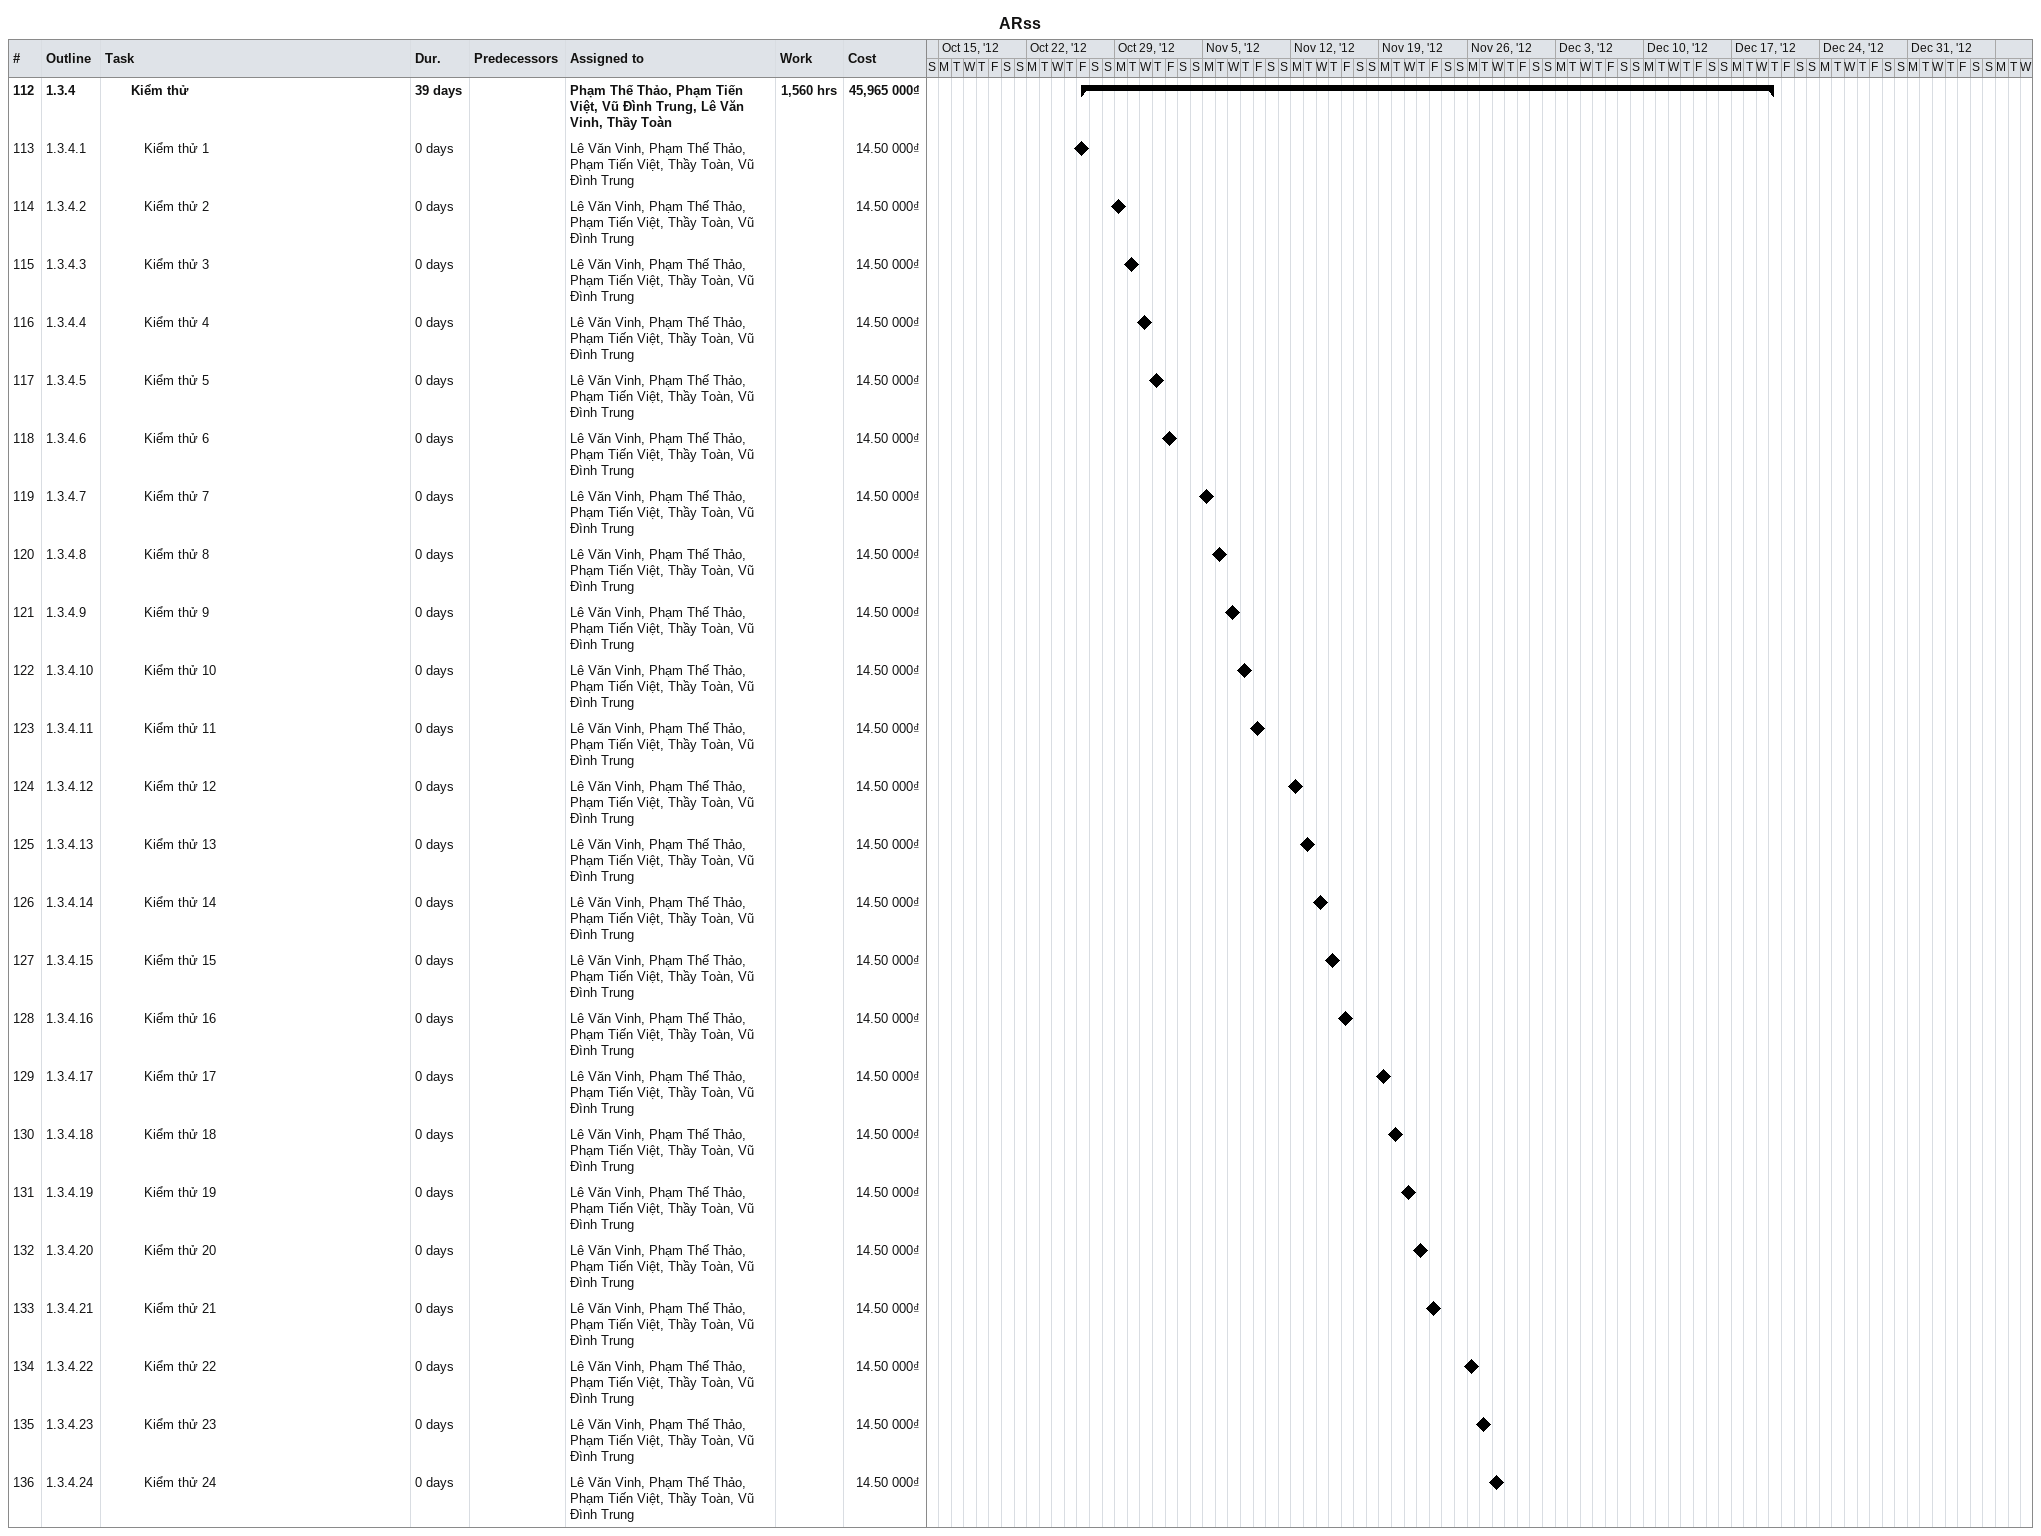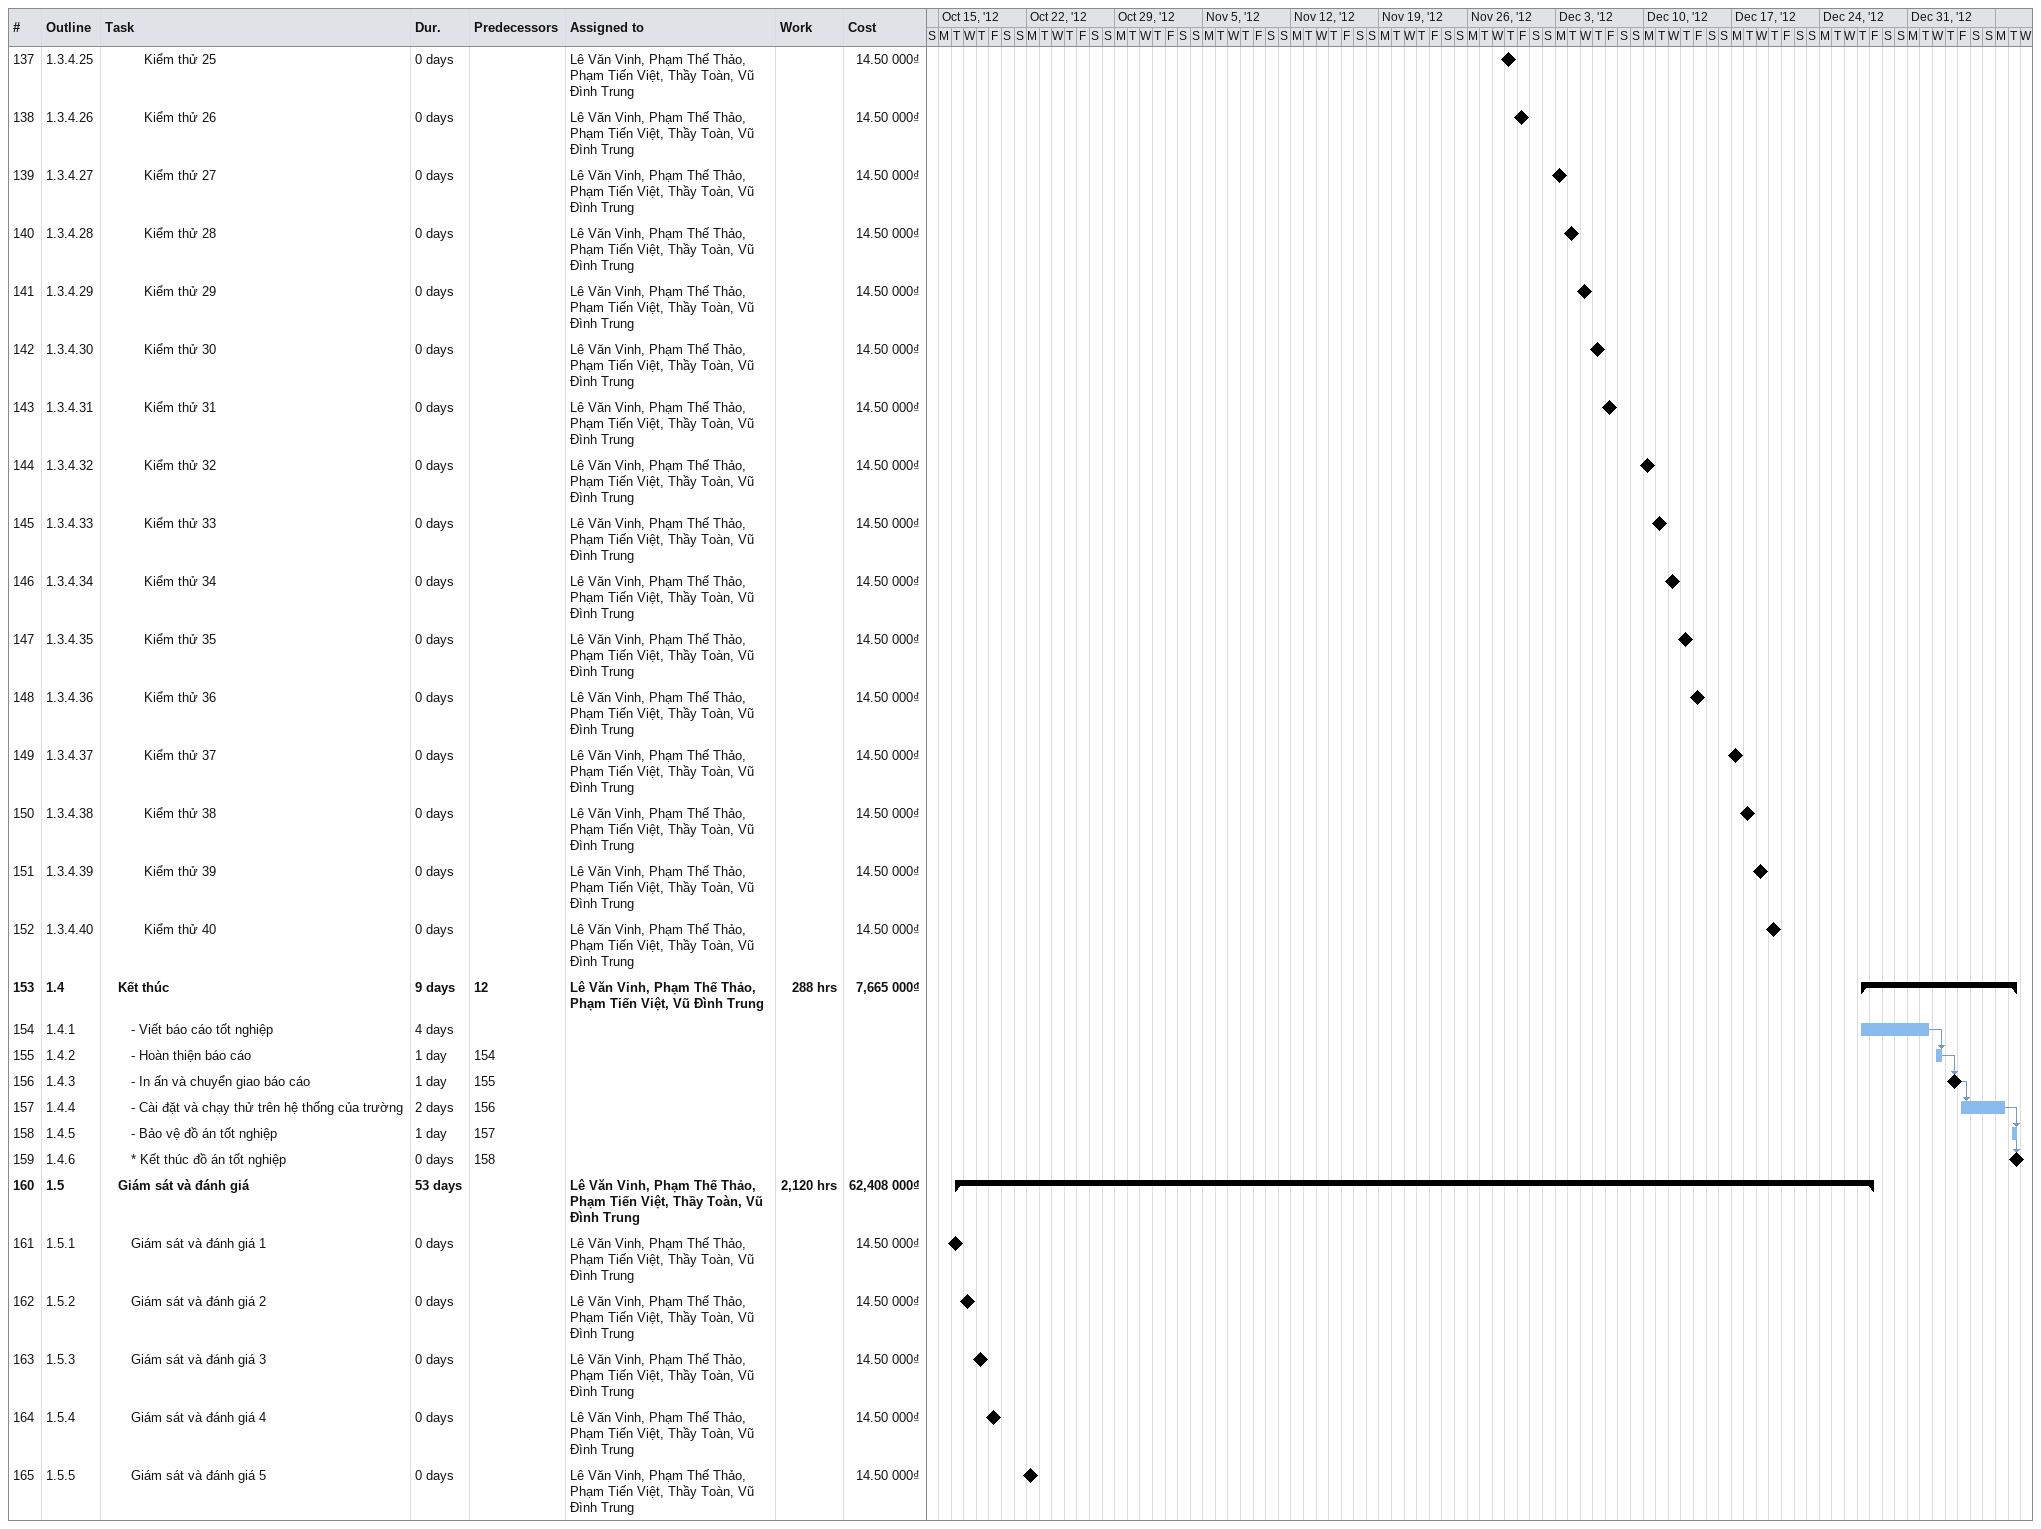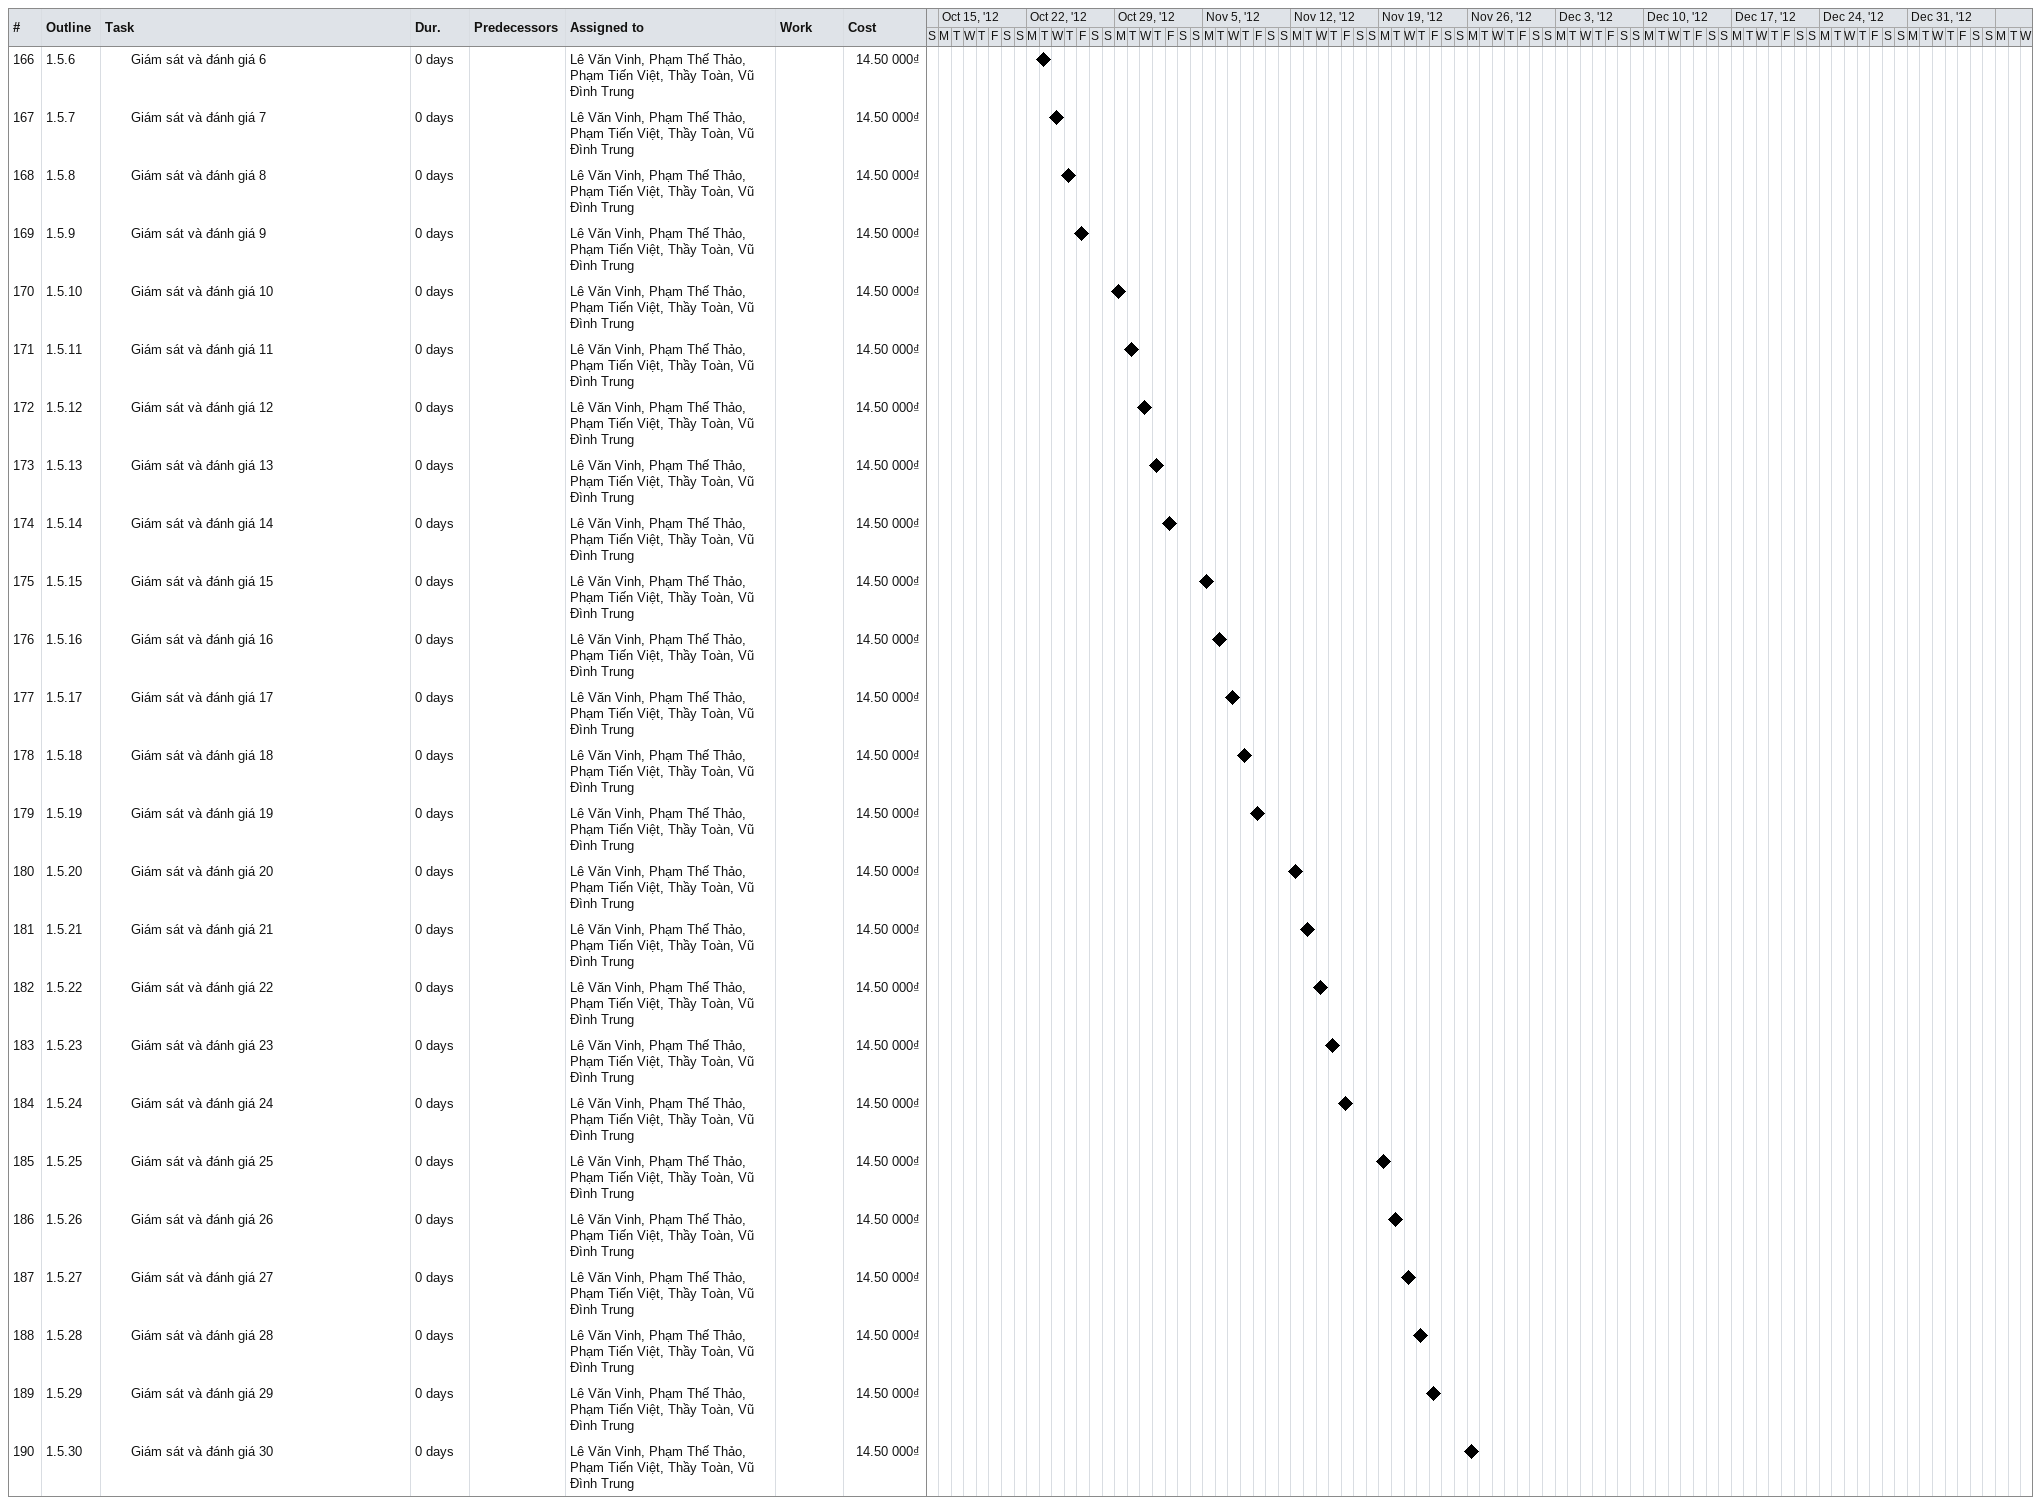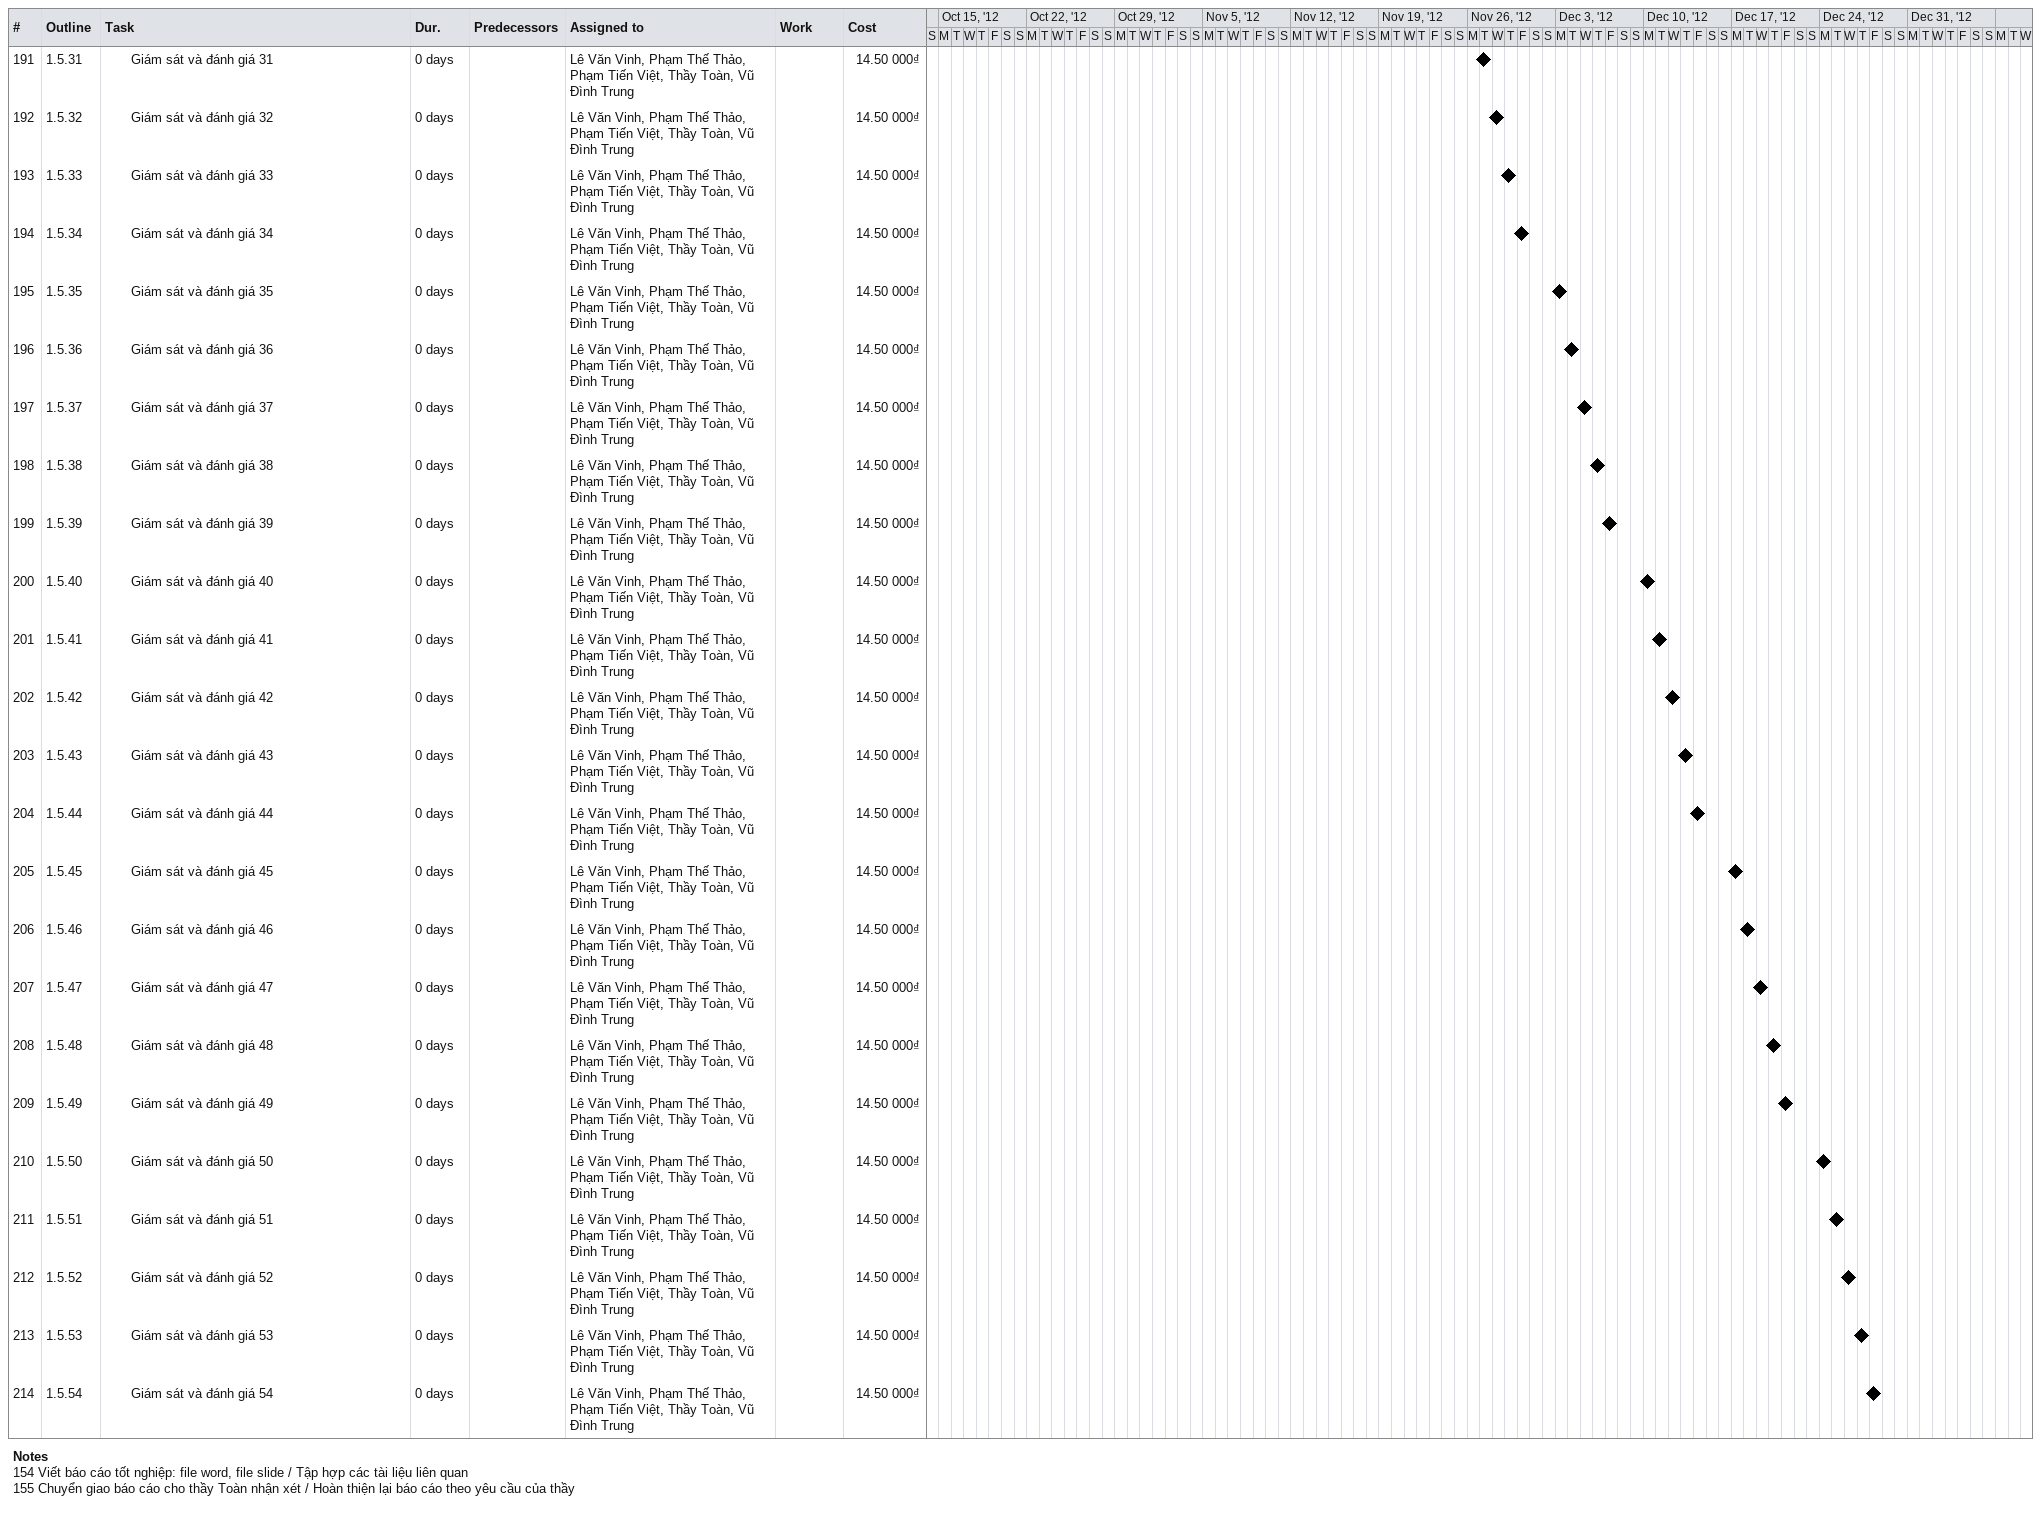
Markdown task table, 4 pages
ARss

| ID | WBS | Task | Duration | Start | Finish | Predecessors | Resources | Work (h) | Cost (000₫) |
|---|---|---|---|---|---|---|---|---|---|
| 112 | 1.3.4 | **Kiểm thử** | 39d | 2012-10-26 | 2012-12-20 |  | Phạm Thế Thảo, Phạm Tiến Việt, Vũ Đình Trung, Lê Văn Vinh, Thầy Toàn | 1560 | 45965 |
| 113 | 1.3.4.1 | Kiểm thử 1 | 0d | 2012-10-26 | 2012-10-26 |  | Lê Văn Vinh, Phạm Thế Thảo, Phạm Tiến Việt, Thầy Toàn, Vũ Đình Trung |  | 14.50 |
| 114 | 1.3.4.2 | Kiểm thử 2 | 0d | 2012-10-29 | 2012-10-29 |  | Lê Văn Vinh, Phạm Thế Thảo, Phạm Tiến Việt, Thầy Toàn, Vũ Đình Trung |  | 14.50 |
| 115 | 1.3.4.3 | Kiểm thử 3 | 0d | 2012-10-30 | 2012-10-30 |  | Lê Văn Vinh, Phạm Thế Thảo, Phạm Tiến Việt, Thầy Toàn, Vũ Đình Trung |  | 14.50 |
| 116 | 1.3.4.4 | Kiểm thử 4 | 0d | 2012-10-31 | 2012-10-31 |  | Lê Văn Vinh, Phạm Thế Thảo, Phạm Tiến Việt, Thầy Toàn, Vũ Đình Trung |  | 14.50 |
| 117 | 1.3.4.5 | Kiểm thử 5 | 0d | 2012-11-01 | 2012-11-01 |  | Lê Văn Vinh, Phạm Thế Thảo, Phạm Tiến Việt, Thầy Toàn, Vũ Đình Trung |  | 14.50 |
| 118 | 1.3.4.6 | Kiểm thử 6 | 0d | 2012-11-02 | 2012-11-02 |  | Lê Văn Vinh, Phạm Thế Thảo, Phạm Tiến Việt, Thầy Toàn, Vũ Đình Trung |  | 14.50 |
| 119 | 1.3.4.7 | Kiểm thử 7 | 0d | 2012-11-05 | 2012-11-05 |  | Lê Văn Vinh, Phạm Thế Thảo, Phạm Tiến Việt, Thầy Toàn, Vũ Đình Trung |  | 14.50 |
| 120 | 1.3.4.8 | Kiểm thử 8 | 0d | 2012-11-06 | 2012-11-06 |  | Lê Văn Vinh, Phạm Thế Thảo, Phạm Tiến Việt, Thầy Toàn, Vũ Đình Trung |  | 14.50 |
| 121 | 1.3.4.9 | Kiểm thử 9 | 0d | 2012-11-07 | 2012-11-07 |  | Lê Văn Vinh, Phạm Thế Thảo, Phạm Tiến Việt, Thầy Toàn, Vũ Đình Trung |  | 14.50 |
| 122 | 1.3.4.10 | Kiểm thử 10 | 0d | 2012-11-08 | 2012-11-08 |  | Lê Văn Vinh, Phạm Thế Thảo, Phạm Tiến Việt, Thầy Toàn, Vũ Đình Trung |  | 14.50 |
| 123 | 1.3.4.11 | Kiểm thử 11 | 0d | 2012-11-09 | 2012-11-09 |  | Lê Văn Vinh, Phạm Thế Thảo, Phạm Tiến Việt, Thầy Toàn, Vũ Đình Trung |  | 14.50 |
| 124 | 1.3.4.12 | Kiểm thử 12 | 0d | 2012-11-12 | 2012-11-12 |  | Lê Văn Vinh, Phạm Thế Thảo, Phạm Tiến Việt, Thầy Toàn, Vũ Đình Trung |  | 14.50 |
| 125 | 1.3.4.13 | Kiểm thử 13 | 0d | 2012-11-13 | 2012-11-13 |  | Lê Văn Vinh, Phạm Thế Thảo, Phạm Tiến Việt, Thầy Toàn, Vũ Đình Trung |  | 14.50 |
| 126 | 1.3.4.14 | Kiểm thử 14 | 0d | 2012-11-14 | 2012-11-14 |  | Lê Văn Vinh, Phạm Thế Thảo, Phạm Tiến Việt, Thầy Toàn, Vũ Đình Trung |  | 14.50 |
| 127 | 1.3.4.15 | Kiểm thử 15 | 0d | 2012-11-15 | 2012-11-15 |  | Lê Văn Vinh, Phạm Thế Thảo, Phạm Tiến Việt, Thầy Toàn, Vũ Đình Trung |  | 14.50 |
| 128 | 1.3.4.16 | Kiểm thử 16 | 0d | 2012-11-16 | 2012-11-16 |  | Lê Văn Vinh, Phạm Thế Thảo, Phạm Tiến Việt, Thầy Toàn, Vũ Đình Trung |  | 14.50 |
| 129 | 1.3.4.17 | Kiểm thử 17 | 0d | 2012-11-19 | 2012-11-19 |  | Lê Văn Vinh, Phạm Thế Thảo, Phạm Tiến Việt, Thầy Toàn, Vũ Đình Trung |  | 14.50 |
| 130 | 1.3.4.18 | Kiểm thử 18 | 0d | 2012-11-20 | 2012-11-20 |  | Lê Văn Vinh, Phạm Thế Thảo, Phạm Tiến Việt, Thầy Toàn, Vũ Đình Trung |  | 14.50 |
| 131 | 1.3.4.19 | Kiểm thử 19 | 0d | 2012-11-21 | 2012-11-21 |  | Lê Văn Vinh, Phạm Thế Thảo, Phạm Tiến Việt, Thầy Toàn, Vũ Đình Trung |  | 14.50 |
| 132 | 1.3.4.20 | Kiểm thử 20 | 0d | 2012-11-22 | 2012-11-22 |  | Lê Văn Vinh, Phạm Thế Thảo, Phạm Tiến Việt, Thầy Toàn, Vũ Đình Trung |  | 14.50 |
| 133 | 1.3.4.21 | Kiểm thử 21 | 0d | 2012-11-23 | 2012-11-23 |  | Lê Văn Vinh, Phạm Thế Thảo, Phạm Tiến Việt, Thầy Toàn, Vũ Đình Trung |  | 14.50 |
| 134 | 1.3.4.22 | Kiểm thử 22 | 0d | 2012-11-26 | 2012-11-26 |  | Lê Văn Vinh, Phạm Thế Thảo, Phạm Tiến Việt, Thầy Toàn, Vũ Đình Trung |  | 14.50 |
| 135 | 1.3.4.23 | Kiểm thử 23 | 0d | 2012-11-27 | 2012-11-27 |  | Lê Văn Vinh, Phạm Thế Thảo, Phạm Tiến Việt, Thầy Toàn, Vũ Đình Trung |  | 14.50 |
| 136 | 1.3.4.24 | Kiểm thử 24 | 0d | 2012-11-28 | 2012-11-28 |  | Lê Văn Vinh, Phạm Thế Thảo, Phạm Tiến Việt, Thầy Toàn, Vũ Đình Trung |  | 14.50 |
| 137 | 1.3.4.25 | Kiểm thử 25 | 0d | 2012-11-29 | 2012-11-29 |  | Lê Văn Vinh, Phạm Thế Thảo, Phạm Tiến Việt, Thầy Toàn, Vũ Đình Trung |  | 14.50 |
| 138 | 1.3.4.26 | Kiểm thử 26 | 0d | 2012-11-30 | 2012-11-30 |  | Lê Văn Vinh, Phạm Thế Thảo, Phạm Tiến Việt, Thầy Toàn, Vũ Đình Trung |  | 14.50 |
| 139 | 1.3.4.27 | Kiểm thử 27 | 0d | 2012-12-03 | 2012-12-03 |  | Lê Văn Vinh, Phạm Thế Thảo, Phạm Tiến Việt, Thầy Toàn, Vũ Đình Trung |  | 14.50 |
| 140 | 1.3.4.28 | Kiểm thử 28 | 0d | 2012-12-04 | 2012-12-04 |  | Lê Văn Vinh, Phạm Thế Thảo, Phạm Tiến Việt, Thầy Toàn, Vũ Đình Trung |  | 14.50 |
| 141 | 1.3.4.29 | Kiểm thử 29 | 0d | 2012-12-05 | 2012-12-05 |  | Lê Văn Vinh, Phạm Thế Thảo, Phạm Tiến Việt, Thầy Toàn, Vũ Đình Trung |  | 14.50 |
| 142 | 1.3.4.30 | Kiểm thử 30 | 0d | 2012-12-06 | 2012-12-06 |  | Lê Văn Vinh, Phạm Thế Thảo, Phạm Tiến Việt, Thầy Toàn, Vũ Đình Trung |  | 14.50 |
| 143 | 1.3.4.31 | Kiểm thử 31 | 0d | 2012-12-07 | 2012-12-07 |  | Lê Văn Vinh, Phạm Thế Thảo, Phạm Tiến Việt, Thầy Toàn, Vũ Đình Trung |  | 14.50 |
| 144 | 1.3.4.32 | Kiểm thử 32 | 0d | 2012-12-10 | 2012-12-10 |  | Lê Văn Vinh, Phạm Thế Thảo, Phạm Tiến Việt, Thầy Toàn, Vũ Đình Trung |  | 14.50 |
| 145 | 1.3.4.33 | Kiểm thử 33 | 0d | 2012-12-11 | 2012-12-11 |  | Lê Văn Vinh, Phạm Thế Thảo, Phạm Tiến Việt, Thầy Toàn, Vũ Đình Trung |  | 14.50 |
| 146 | 1.3.4.34 | Kiểm thử 34 | 0d | 2012-12-12 | 2012-12-12 |  | Lê Văn Vinh, Phạm Thế Thảo, Phạm Tiến Việt, Thầy Toàn, Vũ Đình Trung |  | 14.50 |
| 147 | 1.3.4.35 | Kiểm thử 35 | 0d | 2012-12-13 | 2012-12-13 |  | Lê Văn Vinh, Phạm Thế Thảo, Phạm Tiến Việt, Thầy Toàn, Vũ Đình Trung |  | 14.50 |
| 148 | 1.3.4.36 | Kiểm thử 36 | 0d | 2012-12-14 | 2012-12-14 |  | Lê Văn Vinh, Phạm Thế Thảo, Phạm Tiến Việt, Thầy Toàn, Vũ Đình Trung |  | 14.50 |
| 149 | 1.3.4.37 | Kiểm thử 37 | 0d | 2012-12-17 | 2012-12-17 |  | Lê Văn Vinh, Phạm Thế Thảo, Phạm Tiến Việt, Thầy Toàn, Vũ Đình Trung |  | 14.50 |
| 150 | 1.3.4.38 | Kiểm thử 38 | 0d | 2012-12-18 | 2012-12-18 |  | Lê Văn Vinh, Phạm Thế Thảo, Phạm Tiến Việt, Thầy Toàn, Vũ Đình Trung |  | 14.50 |
| 151 | 1.3.4.39 | Kiểm thử 39 | 0d | 2012-12-19 | 2012-12-19 |  | Lê Văn Vinh, Phạm Thế Thảo, Phạm Tiến Việt, Thầy Toàn, Vũ Đình Trung |  | 14.50 |
| 152 | 1.3.4.40 | Kiểm thử 40 | 0d | 2012-12-20 | 2012-12-20 |  | Lê Văn Vinh, Phạm Thế Thảo, Phạm Tiến Việt, Thầy Toàn, Vũ Đình Trung |  | 14.50 |
| 153 | 1.4 | **Kết thúc** | 9d | 2012-12-27 | 2013-01-08 | 12 | Lê Văn Vinh, Phạm Thế Thảo, Phạm Tiến Việt, Vũ Đình Trung | 288 | 7665 |
| 154 | 1.4.1 | - Viết báo cáo tốt nghiệp | 4d | 2012-12-27 | 2013-01-01 |  |  |  |  |
| 155 | 1.4.2 | - Hoàn thiện báo cáo | 1d | 2013-01-02 | 2013-01-02 | 154 |  |  |  |
| 156 | 1.4.3 | - In ấn và chuyển giao báo cáo | 1d | 2013-01-03 | 2013-01-03 | 155 |  |  |  |
| 157 | 1.4.4 | - Cài đặt và chạy thử trên hệ thống của trường | 2d | 2013-01-04 | 2013-01-07 | 156 |  |  |  |
| 158 | 1.4.5 | - Bảo vệ đồ án tốt nghiệp | 1d | 2013-01-08 | 2013-01-08 | 157 |  |  |  |
| 159 | 1.4.6 | * Kết thúc đồ án tốt nghiệp | 0d | 2013-01-08 | 2013-01-08 | 158 |  |  |  |
| 160 | 1.5 | **Giám sát và đánh giá** | 53d | 2012-10-16 | 2012-12-28 |  | Lê Văn Vinh, Phạm Thế Thảo, Phạm Tiến Việt, Thầy Toàn, Vũ Đình Trung | 2120 | 62408 |
| 161 | 1.5.1 | Giám sát và đánh giá 1 | 0d | 2012-10-16 | 2012-10-16 |  | Lê Văn Vinh, Phạm Thế Thảo, Phạm Tiến Việt, Thầy Toàn, Vũ Đình Trung |  | 14.50 |
| 162 | 1.5.2 | Giám sát và đánh giá 2 | 0d | 2012-10-17 | 2012-10-17 |  | Lê Văn Vinh, Phạm Thế Thảo, Phạm Tiến Việt, Thầy Toàn, Vũ Đình Trung |  | 14.50 |
| 163 | 1.5.3 | Giám sát và đánh giá 3 | 0d | 2012-10-18 | 2012-10-18 |  | Lê Văn Vinh, Phạm Thế Thảo, Phạm Tiến Việt, Thầy Toàn, Vũ Đình Trung |  | 14.50 |
| 164 | 1.5.4 | Giám sát và đánh giá 4 | 0d | 2012-10-19 | 2012-10-19 |  | Lê Văn Vinh, Phạm Thế Thảo, Phạm Tiến Việt, Thầy Toàn, Vũ Đình Trung |  | 14.50 |
| 165 | 1.5.5 | Giám sát và đánh giá 5 | 0d | 2012-10-22 | 2012-10-22 |  | Lê Văn Vinh, Phạm Thế Thảo, Phạm Tiến Việt, Thầy Toàn, Vũ Đình Trung |  | 14.50 |
| 166 | 1.5.6 | Giám sát và đánh giá 6 | 0d | 2012-10-23 | 2012-10-23 |  | Lê Văn Vinh, Phạm Thế Thảo, Phạm Tiến Việt, Thầy Toàn, Vũ Đình Trung |  | 14.50 |
| 167 | 1.5.7 | Giám sát và đánh giá 7 | 0d | 2012-10-24 | 2012-10-24 |  | Lê Văn Vinh, Phạm Thế Thảo, Phạm Tiến Việt, Thầy Toàn, Vũ Đình Trung |  | 14.50 |
| 168 | 1.5.8 | Giám sát và đánh giá 8 | 0d | 2012-10-25 | 2012-10-25 |  | Lê Văn Vinh, Phạm Thế Thảo, Phạm Tiến Việt, Thầy Toàn, Vũ Đình Trung |  | 14.50 |
| 169 | 1.5.9 | Giám sát và đánh giá 9 | 0d | 2012-10-26 | 2012-10-26 |  | Lê Văn Vinh, Phạm Thế Thảo, Phạm Tiến Việt, Thầy Toàn, Vũ Đình Trung |  | 14.50 |
| 170 | 1.5.10 | Giám sát và đánh giá 10 | 0d | 2012-10-29 | 2012-10-29 |  | Lê Văn Vinh, Phạm Thế Thảo, Phạm Tiến Việt, Thầy Toàn, Vũ Đình Trung |  | 14.50 |
| 171 | 1.5.11 | Giám sát và đánh giá 11 | 0d | 2012-10-30 | 2012-10-30 |  | Lê Văn Vinh, Phạm Thế Thảo, Phạm Tiến Việt, Thầy Toàn, Vũ Đình Trung |  | 14.50 |
| 172 | 1.5.12 | Giám sát và đánh giá 12 | 0d | 2012-10-31 | 2012-10-31 |  | Lê Văn Vinh, Phạm Thế Thảo, Phạm Tiến Việt, Thầy Toàn, Vũ Đình Trung |  | 14.50 |
| 173 | 1.5.13 | Giám sát và đánh giá 13 | 0d | 2012-11-01 | 2012-11-01 |  | Lê Văn Vinh, Phạm Thế Thảo, Phạm Tiến Việt, Thầy Toàn, Vũ Đình Trung |  | 14.50 |
| 174 | 1.5.14 | Giám sát và đánh giá 14 | 0d | 2012-11-02 | 2012-11-02 |  | Lê Văn Vinh, Phạm Thế Thảo, Phạm Tiến Việt, Thầy Toàn, Vũ Đình Trung |  | 14.50 |
| 175 | 1.5.15 | Giám sát và đánh giá 15 | 0d | 2012-11-05 | 2012-11-05 |  | Lê Văn Vinh, Phạm Thế Thảo, Phạm Tiến Việt, Thầy Toàn, Vũ Đình Trung |  | 14.50 |
| 176 | 1.5.16 | Giám sát và đánh giá 16 | 0d | 2012-11-06 | 2012-11-06 |  | Lê Văn Vinh, Phạm Thế Thảo, Phạm Tiến Việt, Thầy Toàn, Vũ Đình Trung |  | 14.50 |
| 177 | 1.5.17 | Giám sát và đánh giá 17 | 0d | 2012-11-07 | 2012-11-07 |  | Lê Văn Vinh, Phạm Thế Thảo, Phạm Tiến Việt, Thầy Toàn, Vũ Đình Trung |  | 14.50 |
| 178 | 1.5.18 | Giám sát và đánh giá 18 | 0d | 2012-11-08 | 2012-11-08 |  | Lê Văn Vinh, Phạm Thế Thảo, Phạm Tiến Việt, Thầy Toàn, Vũ Đình Trung |  | 14.50 |
| 179 | 1.5.19 | Giám sát và đánh giá 19 | 0d | 2012-11-09 | 2012-11-09 |  | Lê Văn Vinh, Phạm Thế Thảo, Phạm Tiến Việt, Thầy Toàn, Vũ Đình Trung |  | 14.50 |
| 180 | 1.5.20 | Giám sát và đánh giá 20 | 0d | 2012-11-12 | 2012-11-12 |  | Lê Văn Vinh, Phạm Thế Thảo, Phạm Tiến Việt, Thầy Toàn, Vũ Đình Trung |  | 14.50 |
| 181 | 1.5.21 | Giám sát và đánh giá 21 | 0d | 2012-11-13 | 2012-11-13 |  | Lê Văn Vinh, Phạm Thế Thảo, Phạm Tiến Việt, Thầy Toàn, Vũ Đình Trung |  | 14.50 |
| 182 | 1.5.22 | Giám sát và đánh giá 22 | 0d | 2012-11-14 | 2012-11-14 |  | Lê Văn Vinh, Phạm Thế Thảo, Phạm Tiến Việt, Thầy Toàn, Vũ Đình Trung |  | 14.50 |
| 183 | 1.5.23 | Giám sát và đánh giá 23 | 0d | 2012-11-15 | 2012-11-15 |  | Lê Văn Vinh, Phạm Thế Thảo, Phạm Tiến Việt, Thầy Toàn, Vũ Đình Trung |  | 14.50 |
| 184 | 1.5.24 | Giám sát và đánh giá 24 | 0d | 2012-11-16 | 2012-11-16 |  | Lê Văn Vinh, Phạm Thế Thảo, Phạm Tiến Việt, Thầy Toàn, Vũ Đình Trung |  | 14.50 |
| 185 | 1.5.25 | Giám sát và đánh giá 25 | 0d | 2012-11-19 | 2012-11-19 |  | Lê Văn Vinh, Phạm Thế Thảo, Phạm Tiến Việt, Thầy Toàn, Vũ Đình Trung |  | 14.50 |
| 186 | 1.5.26 | Giám sát và đánh giá 26 | 0d | 2012-11-20 | 2012-11-20 |  | Lê Văn Vinh, Phạm Thế Thảo, Phạm Tiến Việt, Thầy Toàn, Vũ Đình Trung |  | 14.50 |
| 187 | 1.5.27 | Giám sát và đánh giá 27 | 0d | 2012-11-21 | 2012-11-21 |  | Lê Văn Vinh, Phạm Thế Thảo, Phạm Tiến Việt, Thầy Toàn, Vũ Đình Trung |  | 14.50 |
| 188 | 1.5.28 | Giám sát và đánh giá 28 | 0d | 2012-11-22 | 2012-11-22 |  | Lê Văn Vinh, Phạm Thế Thảo, Phạm Tiến Việt, Thầy Toàn, Vũ Đình Trung |  | 14.50 |
| 189 | 1.5.29 | Giám sát và đánh giá 29 | 0d | 2012-11-23 | 2012-11-23 |  | Lê Văn Vinh, Phạm Thế Thảo, Phạm Tiến Việt, Thầy Toàn, Vũ Đình Trung |  | 14.50 |
| 190 | 1.5.30 | Giám sát và đánh giá 30 | 0d | 2012-11-26 | 2012-11-26 |  | Lê Văn Vinh, Phạm Thế Thảo, Phạm Tiến Việt, Thầy Toàn, Vũ Đình Trung |  | 14.50 |
| 191 | 1.5.31 | Giám sát và đánh giá 31 | 0d | 2012-11-27 | 2012-11-27 |  | Lê Văn Vinh, Phạm Thế Thảo, Phạm Tiến Việt, Thầy Toàn, Vũ Đình Trung |  | 14.50 |
| 192 | 1.5.32 | Giám sát và đánh giá 32 | 0d | 2012-11-28 | 2012-11-28 |  | Lê Văn Vinh, Phạm Thế Thảo, Phạm Tiến Việt, Thầy Toàn, Vũ Đình Trung |  | 14.50 |
| 193 | 1.5.33 | Giám sát và đánh giá 33 | 0d | 2012-11-29 | 2012-11-29 |  | Lê Văn Vinh, Phạm Thế Thảo, Phạm Tiến Việt, Thầy Toàn, Vũ Đình Trung |  | 14.50 |
| 194 | 1.5.34 | Giám sát và đánh giá 34 | 0d | 2012-11-30 | 2012-11-30 |  | Lê Văn Vinh, Phạm Thế Thảo, Phạm Tiến Việt, Thầy Toàn, Vũ Đình Trung |  | 14.50 |
| 195 | 1.5.35 | Giám sát và đánh giá 35 | 0d | 2012-12-03 | 2012-12-03 |  | Lê Văn Vinh, Phạm Thế Thảo, Phạm Tiến Việt, Thầy Toàn, Vũ Đình Trung |  | 14.50 |
| 196 | 1.5.36 | Giám sát và đánh giá 36 | 0d | 2012-12-04 | 2012-12-04 |  | Lê Văn Vinh, Phạm Thế Thảo, Phạm Tiến Việt, Thầy Toàn, Vũ Đình Trung |  | 14.50 |
| 197 | 1.5.37 | Giám sát và đánh giá 37 | 0d | 2012-12-05 | 2012-12-05 |  | Lê Văn Vinh, Phạm Thế Thảo, Phạm Tiến Việt, Thầy Toàn, Vũ Đình Trung |  | 14.50 |
| 198 | 1.5.38 | Giám sát và đánh giá 38 | 0d | 2012-12-06 | 2012-12-06 |  | Lê Văn Vinh, Phạm Thế Thảo, Phạm Tiến Việt, Thầy Toàn, Vũ Đình Trung |  | 14.50 |
| 199 | 1.5.39 | Giám sát và đánh giá 39 | 0d | 2012-12-07 | 2012-12-07 |  | Lê Văn Vinh, Phạm Thế Thảo, Phạm Tiến Việt, Thầy Toàn, Vũ Đình Trung |  | 14.50 |
| 200 | 1.5.40 | Giám sát và đánh giá 40 | 0d | 2012-12-10 | 2012-12-10 |  | Lê Văn Vinh, Phạm Thế Thảo, Phạm Tiến Việt, Thầy Toàn, Vũ Đình Trung |  | 14.50 |
| 201 | 1.5.41 | Giám sát và đánh giá 41 | 0d | 2012-12-11 | 2012-12-11 |  | Lê Văn Vinh, Phạm Thế Thảo, Phạm Tiến Việt, Thầy Toàn, Vũ Đình Trung |  | 14.50 |
| 202 | 1.5.42 | Giám sát và đánh giá 42 | 0d | 2012-12-12 | 2012-12-12 |  | Lê Văn Vinh, Phạm Thế Thảo, Phạm Tiến Việt, Thầy Toàn, Vũ Đình Trung |  | 14.50 |
| 203 | 1.5.43 | Giám sát và đánh giá 43 | 0d | 2012-12-13 | 2012-12-13 |  | Lê Văn Vinh, Phạm Thế Thảo, Phạm Tiến Việt, Thầy Toàn, Vũ Đình Trung |  | 14.50 |
| 204 | 1.5.44 | Giám sát và đánh giá 44 | 0d | 2012-12-14 | 2012-12-14 |  | Lê Văn Vinh, Phạm Thế Thảo, Phạm Tiến Việt, Thầy Toàn, Vũ Đình Trung |  | 14.50 |
| 205 | 1.5.45 | Giám sát và đánh giá 45 | 0d | 2012-12-17 | 2012-12-17 |  | Lê Văn Vinh, Phạm Thế Thảo, Phạm Tiến Việt, Thầy Toàn, Vũ Đình Trung |  | 14.50 |
| 206 | 1.5.46 | Giám sát và đánh giá 46 | 0d | 2012-12-18 | 2012-12-18 |  | Lê Văn Vinh, Phạm Thế Thảo, Phạm Tiến Việt, Thầy Toàn, Vũ Đình Trung |  | 14.50 |
| 207 | 1.5.47 | Giám sát và đánh giá 47 | 0d | 2012-12-19 | 2012-12-19 |  | Lê Văn Vinh, Phạm Thế Thảo, Phạm Tiến Việt, Thầy Toàn, Vũ Đình Trung |  | 14.50 |
| 208 | 1.5.48 | Giám sát và đánh giá 48 | 0d | 2012-12-20 | 2012-12-20 |  | Lê Văn Vinh, Phạm Thế Thảo, Phạm Tiến Việt, Thầy Toàn, Vũ Đình Trung |  | 14.50 |
| 209 | 1.5.49 | Giám sát và đánh giá 49 | 0d | 2012-12-21 | 2012-12-21 |  | Lê Văn Vinh, Phạm Thế Thảo, Phạm Tiến Việt, Thầy Toàn, Vũ Đình Trung |  | 14.50 |
| 210 | 1.5.50 | Giám sát và đánh giá 50 | 0d | 2012-12-24 | 2012-12-24 |  | Lê Văn Vinh, Phạm Thế Thảo, Phạm Tiến Việt, Thầy Toàn, Vũ Đình Trung |  | 14.50 |
| 211 | 1.5.51 | Giám sát và đánh giá 51 | 0d | 2012-12-25 | 2012-12-25 |  | Lê Văn Vinh, Phạm Thế Thảo, Phạm Tiến Việt, Thầy Toàn, Vũ Đình Trung |  | 14.50 |
| 212 | 1.5.52 | Giám sát và đánh giá 52 | 0d | 2012-12-26 | 2012-12-26 |  | Lê Văn Vinh, Phạm Thế Thảo, Phạm Tiến Việt, Thầy Toàn, Vũ Đình Trung |  | 14.50 |
| 213 | 1.5.53 | Giám sát và đánh giá 53 | 0d | 2012-12-27 | 2012-12-27 |  | Lê Văn Vinh, Phạm Thế Thảo, Phạm Tiến Việt, Thầy Toàn, Vũ Đình Trung |  | 14.50 |
| 214 | 1.5.54 | Giám sát và đánh giá 54 | 0d | 2012-12-28 | 2012-12-28 |  | Lê Văn Vinh, Phạm Thế Thảo, Phạm Tiến Việt, Thầy Toàn, Vũ Đình Trung |  | 14.50 |

Notes
- 154: Viết báo cáo tốt nghiệp: file word, file slide / Tập hợp các tài liệu liên quan
- 155: Chuyển giao báo cáo cho thầy Toàn nhận xét / Hoàn thiện lại báo cáo theo yêu cầu của thầy
